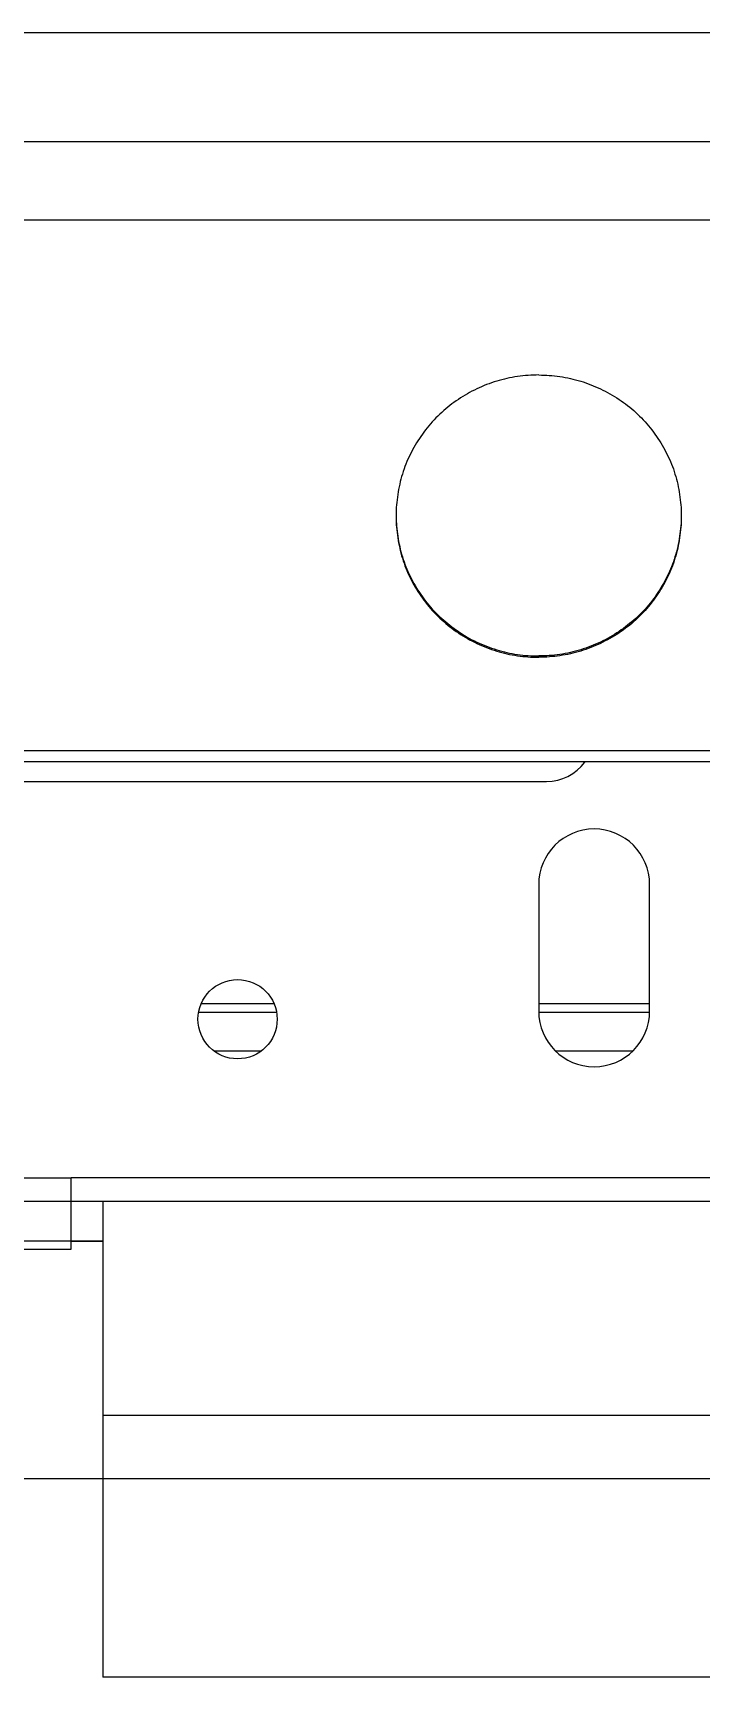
# Model space of a CAD drawing. Header units: millimetres. Extents: x 21899 to 38731, y -5425 to 3612.
# Drawn here: x 22217.7 to 22259.9, y 252.1 to 355.8 of the extents above; entities that cross this region are included whole.
import ezdxf

# ---------------------------------------------------------------- set-up
doc = ezdxf.new("R2010")
doc.units = ezdxf.units.MM

msp = doc.modelspace()

# ---------------------------------------------------------------- linework, layer by layer
at = {"color": 9, "linetype": 'Continuous'}
for p, q in [((22264.61, 355.81), (22139.61, 355.81)), ((22264.61, 343.99), (22139.61, 343.99)), ((22233.04, 294.01), (22228.18, 294.01)), ((22256.6, 294.01), (22249.62, 294.01)), ((22232.09, 291.58), (22229.13, 291.58)), ((22255.52, 291.58), (22250.7, 291.58)), ((22200.11, 283.59), (22220.11, 283.59)), ((22336.81, 268.59), (22222.11, 268.59))]:
    msp.add_line(p, q, dxfattribs=at)
at = {"color": 7, "linetype": 'Continuous'}
for p, q in [((22139.61, 348.95), (22264.61, 348.95)), ((22264.61, 310.51), (22197.61, 310.51)), ((22264.61, 309.82), (22198.23, 309.82)), ((22228.35, 294.59), (22232.87, 294.59)), ((22249.61, 294.59), (22256.61, 294.59)), ((22336.81, 282.09), (22197.11, 282.09)), ((22222.11, 282.09), (22222.11, 252.09)), ((22222.11, 279.59), (22197.11, 279.59)), ((22220.11, 279.59), (22222.11, 279.59)), ((22241.59, 264.59), (21917.11, 264.59)), ((22222.11, 264.59), (22197.11, 264.59)), ((22336.81, 252.09), (22222.11, 252.09))]:
    msp.add_line(p, q, dxfattribs=at)
at = {"color": 3, "linetype": 'Continuous'}
for p, q in [((22211.11, 308.59), (22250.11, 308.59)), ((22249.61, 302.09), (22249.61, 294.09)), ((22256.61, 294.09), (22256.61, 302.09)), ((22220.11, 279.09), (22220.11, 283.59)), ((22261.11, 283.59), (22220.11, 283.59)), ((22200.11, 279.09), (22220.11, 279.09))]:
    msp.add_line(p, q, dxfattribs=at)
msp.add_line((25212.11, 264.59), (22222.11, 264.59))
msp.add_circle((22230.61, 293.59), 2.5, dxfattribs=at)
for centre, radius, start, end in [((22250.11, 311.59), 3, 270, 323.4701), ((22253.11, 302.09), 3.5, 0, 180), ((22253.11, 294.09), 3.5, 180, 0)]:
    msp.add_arc(centre, radius, start, end, dxfattribs=at)
at = {"color": 7, "linetype": 'Continuous'}
for points, start_tangent, end_tangent in [([(22249.61, 334.23), (22248.27, 334.13), (22246.96, 333.84), (22245.7, 333.35), (22244.54, 332.69), (22243.49, 331.87), (22242.57, 330.89), (22241.82, 329.8), (22241.23, 328.61), (22240.84, 327.34), (22240.64, 326.03), (22240.61, 325.37)], (-1, 0), (0, -1)), ([(22249.61, 334.23), (22250.95, 334.13), (22252.26, 333.84), (22253.51, 333.35), (22254.68, 332.69), (22255.73, 331.87), (22256.65, 330.89), (22257.4, 329.8), (22257.99, 328.61), (22258.38, 327.34), (22258.58, 326.03), (22258.61, 325.37)], (1, 0), (0, -1)), ([(22240.61, 325.37), (22240.61, 325.28)], (0, -1), (0.009926, -0.999951)), ([(22240.61, 325.28), (22240.64, 324.62), (22240.84, 323.31), (22241.23, 322.04), (22241.82, 320.85), (22242.57, 319.76), (22243.49, 318.78), (22244.54, 317.96), (22245.7, 317.3), (22246.96, 316.81), (22248.27, 316.52), (22249.6, 316.42)], (0, -1), (1, -0.0007)), ([(22240.61, 325.28), (22240.64, 324.71), (22240.84, 323.4), (22241.23, 322.13), (22241.82, 320.94), (22242.57, 319.84), (22243.49, 318.87), (22244.54, 318.05), (22245.7, 317.38), (22246.96, 316.9), (22248.27, 316.6), (22249.61, 316.51)], (0.009926, -0.999951), (1, 0)), ([(22258.61, 325.28), (22258.58, 324.71), (22258.38, 323.4), (22257.99, 322.13), (22257.4, 320.94), (22256.65, 319.84), (22255.73, 318.87), (22254.68, 318.05), (22253.51, 317.38), (22252.26, 316.9), (22250.95, 316.6), (22249.61, 316.51)], (-0.009926, -0.999951), (-1, 0)), ([(22258.61, 325.28), (22258.58, 324.62), (22258.38, 323.31), (22257.99, 322.04), (22257.4, 320.85), (22256.65, 319.76), (22255.73, 318.78), (22254.68, 317.96), (22253.51, 317.3), (22252.26, 316.81), (22250.95, 316.52), (22249.62, 316.42)], (0, -1), (-1, -0.0007)), ([(22258.61, 325.37), (22258.61, 325.28)], (0, -1), (-0.009926, -0.999951)), ([(22249.6, 316.42), (22249.61, 316.42)], (1, -0.0007), (1, 0)), ([(22249.62, 316.42), (22249.61, 316.42)], (-1, -0.0007), (-1, 0))]:
    msp.add_spline(points, degree=3, dxfattribs=dict(at, start_tangent=start_tangent, end_tangent=end_tangent))

doc.saveas('drawing.dxf')
